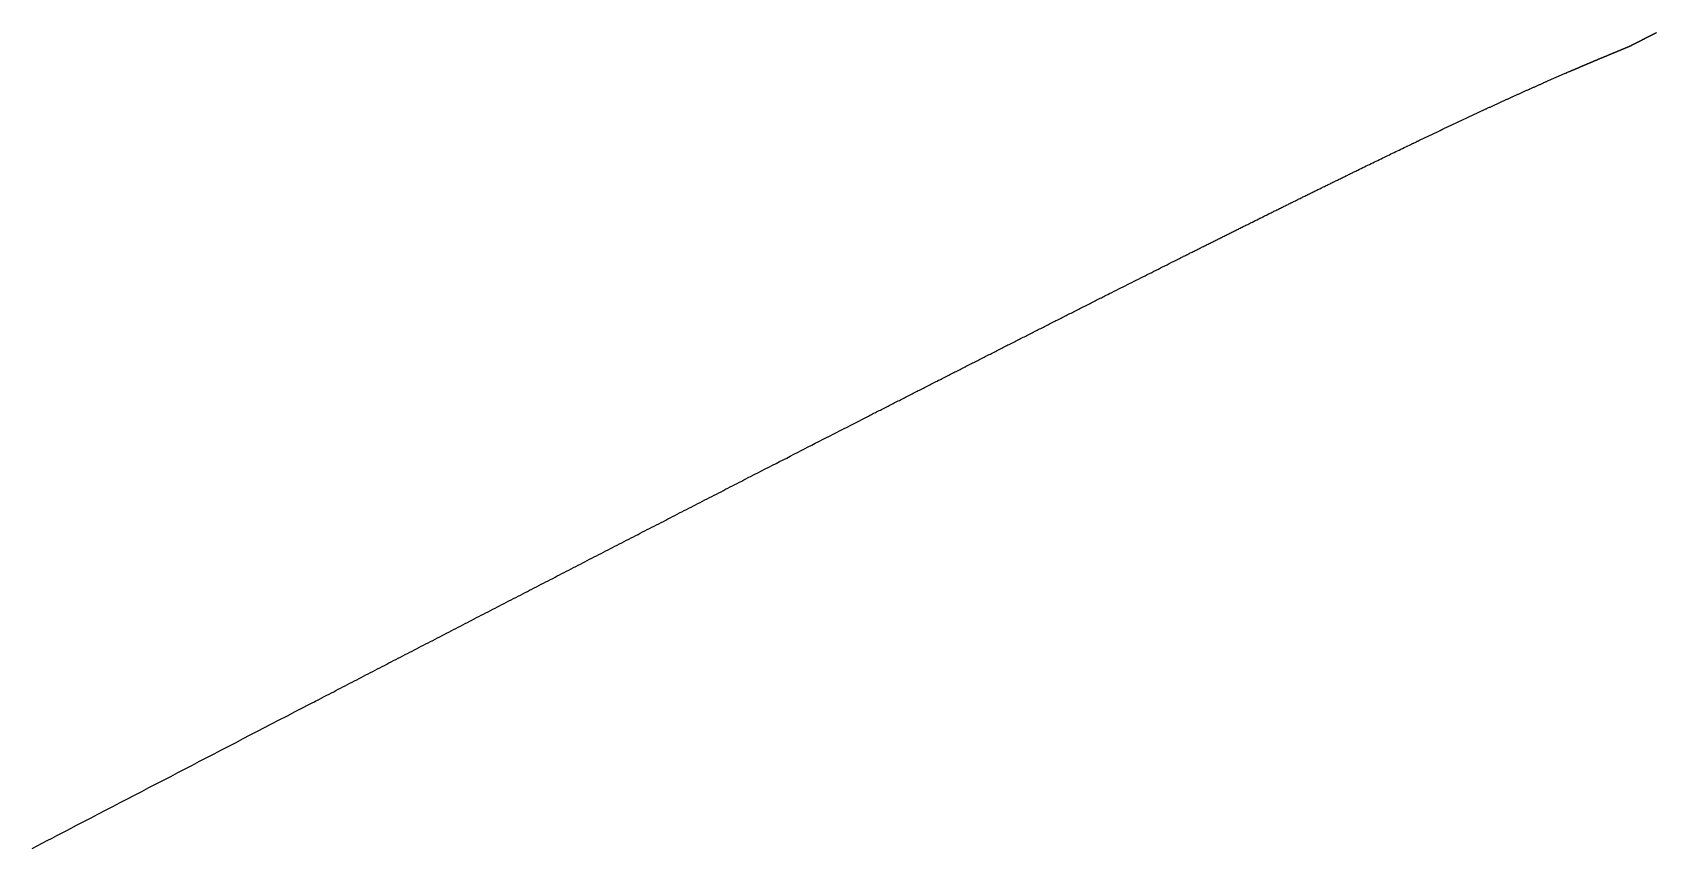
# Model space of a CAD drawing. Header units: millimetres. Extents: x 0 to 2438, y 0 to 1219.
# Drawn here: x 773.5268 to 773.7797, y 119.7859 to 119.9131 of the extents above; entities that cross this region are included whole.
import ezdxf

# ---------------------------------------------------------------- set-up
doc = ezdxf.new("R2010")
doc.units = ezdxf.units.MM
doc.layers.add('CUT', color=7, linetype='Continuous')

msp = doc.modelspace()

# ---------------------------------------------------------------- linework, layer by layer
at = {"layer": 'CUT'}
msp.add_lwpolyline([(773.52673, 119.78586), (773.5275, 119.78627), (773.52829, 119.78668), (773.52907, 119.78709), (773.52984, 119.78749), (773.53057, 119.78787), (773.53128, 119.78824), (773.532, 119.78862), (773.53277, 119.78902), (773.53365, 119.78948), (773.53466, 119.79001), (773.53579, 119.79059), (773.53697, 119.79121), (773.53816, 119.79183), (773.53931, 119.79243), (773.54044, 119.79302), (773.54155, 119.7936), (773.54266, 119.79418), (773.54378, 119.79476), (773.54491, 119.79535), (773.54604, 119.79594), (773.54717, 119.79653), (773.5483, 119.79711), (773.54943, 119.7977), (773.55056, 119.79829), (773.55168, 119.79887), (773.55281, 119.79946), (773.55393, 119.80005), (773.55506, 119.80063), (773.55619, 119.80122), (773.55733, 119.80181), (773.55847, 119.8024), (773.55959, 119.80299), (773.5607, 119.80357), (773.5618, 119.80413), (773.56289, 119.8047), (773.56402, 119.80529), (773.56521, 119.80591), (773.56647, 119.80656), (773.56771, 119.80721), (773.56883, 119.80779), (773.56973, 119.80825), (773.57032, 119.80856), (773.57069, 119.80875), (773.57093, 119.80888), (773.57116, 119.809), (773.57146, 119.80915), (773.57182, 119.80934), (773.5722, 119.80954), (773.5726, 119.80975), (773.57298, 119.80994), (773.57333, 119.81013), (773.57369, 119.81031), (773.57404, 119.81049), (773.57439, 119.81068), (773.57475, 119.81086), (773.57511, 119.81105), (773.57547, 119.81124), (773.57583, 119.81142), (773.57619, 119.81161), (773.57655, 119.8118), (773.57691, 119.81198), (773.57727, 119.81217), (773.57763, 119.81235), (773.57799, 119.81254), (773.57835, 119.81273), (773.57871, 119.81291), (773.57906, 119.8131), (773.57942, 119.81329), (773.57978, 119.81347), (773.58014, 119.81366), (773.5805, 119.81385), (773.58086, 119.81403), (773.58122, 119.81422), (773.58158, 119.8144), (773.58194, 119.81459), (773.5823, 119.81478), (773.58266, 119.81496), (773.58302, 119.81515), (773.58337, 119.81533), (773.58373, 119.81552), (773.58409, 119.81571), (773.58445, 119.81589), (773.58481, 119.81608), (773.58517, 119.81627), (773.58553, 119.81645), (773.58589, 119.81664), (773.58625, 119.81682), (773.58661, 119.81701), (773.58697, 119.8172), (773.58733, 119.81738), (773.58769, 119.81757), (773.58804, 119.81775), (773.5884, 119.81794), (773.58876, 119.81813), (773.58912, 119.81831), (773.58948, 119.8185), (773.58984, 119.81868), (773.5902, 119.81887), (773.59056, 119.81906), (773.59092, 119.81924), (773.59128, 119.81943), (773.59164, 119.81961), (773.592, 119.8198), (773.59236, 119.81999), (773.59271, 119.82017), (773.59307, 119.82036), (773.59343, 119.82054), (773.59379, 119.82073), (773.59415, 119.82092), (773.59451, 119.8211), (773.59487, 119.82129), (773.59523, 119.82147), (773.59559, 119.82166), (773.59595, 119.82185), (773.59631, 119.82203), (773.59667, 119.82222), (773.59702, 119.8224), (773.59738, 119.82259), (773.59774, 119.82277), (773.5981, 119.82296), (773.59846, 119.82315), (773.59882, 119.82333), (773.59918, 119.82352), (773.59954, 119.8237), (773.5999, 119.82389), (773.60026, 119.82407), (773.60062, 119.82426), (773.60098, 119.82445), (773.60134, 119.82463), (773.60169, 119.82482), (773.60205, 119.825), (773.60241, 119.82519), (773.60277, 119.82537), (773.60313, 119.82556), (773.60349, 119.82575), (773.60385, 119.82593), (773.60421, 119.82612), (773.60457, 119.8263), (773.60493, 119.82649), (773.60529, 119.82667), (773.60565, 119.82686), (773.60601, 119.82705), (773.60636, 119.82723), (773.60672, 119.82742), (773.60708, 119.8276), (773.60744, 119.82779), (773.6078, 119.82797), (773.60816, 119.82816), (773.60852, 119.82834), (773.60888, 119.82853), (773.60924, 119.82871), (773.6096, 119.8289), (773.60996, 119.82909), (773.61032, 119.82927), (773.61068, 119.82946), (773.61103, 119.82964), (773.61139, 119.82983), (773.61175, 119.83001), (773.61211, 119.8302), (773.61247, 119.83038), (773.61283, 119.83057), (773.61319, 119.83075), (773.61355, 119.83094), (773.61391, 119.83112), (773.61427, 119.83131), (773.61463, 119.8315), (773.61499, 119.83168), (773.61535, 119.83187), (773.6157, 119.83205), (773.61606, 119.83224), (773.61642, 119.83242), (773.61678, 119.83261), (773.61714, 119.83279), (773.6175, 119.83298), (773.61786, 119.83316), (773.61822, 119.83335), (773.61858, 119.83353), (773.61894, 119.83372), (773.6193, 119.8339), (773.61966, 119.83409), (773.62001, 119.83427), (773.62037, 119.83446), (773.62073, 119.83464), (773.62109, 119.83483), (773.62145, 119.83501), (773.62181, 119.8352), (773.62217, 119.83538), (773.62253, 119.83557), (773.62289, 119.83575), (773.62325, 119.83594), (773.62361, 119.83612), (773.62397, 119.83631), (773.62432, 119.83649), (773.62468, 119.83668), (773.62504, 119.83686), (773.6254, 119.83705), (773.62576, 119.83723), (773.62612, 119.83742), (773.62648, 119.8376), (773.62684, 119.83779), (773.6272, 119.83797), (773.62756, 119.83816), (773.62792, 119.83834), (773.62828, 119.83853), (773.62863, 119.83871), (773.62899, 119.8389), (773.62935, 119.83908), (773.62971, 119.83927), (773.63007, 119.83945), (773.63043, 119.83964), (773.63079, 119.83982), (773.63115, 119.84001), (773.63151, 119.84019), (773.63187, 119.84038), (773.63223, 119.84056), (773.63258, 119.84074), (773.63294, 119.84093), (773.6333, 119.84111), (773.63366, 119.8413), (773.63402, 119.84148), (773.63438, 119.84167), (773.63474, 119.84185), (773.63509, 119.84204), (773.63545, 119.84222), (773.63582, 119.84241), (773.63619, 119.8426), (773.63655, 119.84278), (773.63691, 119.84297), (773.63725, 119.84314), (773.63758, 119.84331), (773.63791, 119.84348), (773.63827, 119.84367), (773.63869, 119.84388), (773.63919, 119.84414), (773.63974, 119.84442), (773.64033, 119.84472), (773.64091, 119.84502), (773.64149, 119.84532), (773.64204, 119.8456), (773.64259, 119.84588), (773.64314, 119.84617), (773.64369, 119.84645), (773.64425, 119.84673), (773.6448, 119.84702), (773.64536, 119.84731), (773.64592, 119.84759), (773.64648, 119.84788), (773.64703, 119.84816), (773.64759, 119.84845), (773.64814, 119.84873), (773.6487, 119.84902), (773.64925, 119.8493), (773.64981, 119.84959), (773.65037, 119.84987), (773.65093, 119.85016), (773.65149, 119.85044), (773.65203, 119.85073), (773.65257, 119.851), (773.65311, 119.85128), (773.65367, 119.85156), (773.65426, 119.85186), (773.65487, 119.85218), (773.65548, 119.85249), (773.65604, 119.85277), (773.65648, 119.853), (773.65679, 119.85316), (773.65699, 119.85326), (773.65713, 119.85334), (773.65727, 119.85341), (773.65744, 119.85349), (773.65763, 119.85359), (773.65784, 119.8537), (773.65806, 119.85381), (773.65826, 119.85391), (773.65846, 119.85401), (773.65865, 119.85411), (773.65884, 119.85421), (773.65904, 119.85431), (773.65924, 119.85441), (773.65943, 119.85451), (773.65963, 119.85461), (773.65983, 119.85471), (773.66003, 119.85481), (773.66022, 119.85492), (773.66042, 119.85502), (773.66062, 119.85512), (773.66081, 119.85522), (773.66101, 119.85532), (773.66121, 119.85542), (773.6614, 119.85552), (773.6616, 119.85562), (773.6618, 119.85572), (773.662, 119.85582), (773.66219, 119.85592), (773.66239, 119.85602), (773.66259, 119.85612), (773.66278, 119.85622), (773.66298, 119.85632), (773.66318, 119.85642), (773.66337, 119.85652), (773.66357, 119.85663), (773.66377, 119.85673), (773.66396, 119.85683), (773.66416, 119.85693), (773.66436, 119.85703), (773.66455, 119.85713), (773.66475, 119.85723), (773.66495, 119.85733), (773.66515, 119.85743), (773.66534, 119.85753), (773.66554, 119.85763), (773.66574, 119.85773), (773.66593, 119.85783), (773.66613, 119.85793), (773.66633, 119.85803), (773.66652, 119.85813), (773.66672, 119.85823), (773.66692, 119.85833), (773.66711, 119.85843), (773.66731, 119.85853), (773.66751, 119.85863), (773.6677, 119.85873), (773.6679, 119.85884), (773.6681, 119.85894), (773.66829, 119.85904), (773.66849, 119.85914), (773.66869, 119.85924), (773.66889, 119.85934), (773.66908, 119.85944), (773.66928, 119.85954), (773.66948, 119.85964), (773.66967, 119.85974), (773.66987, 119.85984), (773.67007, 119.85994), (773.67026, 119.86004), (773.67046, 119.86014), (773.67066, 119.86024), (773.67085, 119.86034), (773.67105, 119.86044), (773.67125, 119.86054), (773.67144, 119.86064), (773.67164, 119.86074), (773.67184, 119.86084), (773.67203, 119.86094), (773.67223, 119.86104), (773.67243, 119.86114), (773.67262, 119.86124), (773.67282, 119.86134), (773.67302, 119.86144), (773.67321, 119.86154), (773.67341, 119.86164), (773.67361, 119.86174), (773.67381, 119.86184), (773.674, 119.86194), (773.6742, 119.86204), (773.6744, 119.86214), (773.67459, 119.86224), (773.67479, 119.86234), (773.67499, 119.86244), (773.67518, 119.86254), (773.67538, 119.86264), (773.67558, 119.86274), (773.67577, 119.86284), (773.67597, 119.86294), (773.67617, 119.86304), (773.67636, 119.86314), (773.67656, 119.86325), (773.67676, 119.86335), (773.67695, 119.86345), (773.67715, 119.86355), (773.67735, 119.86365), (773.67754, 119.86375), (773.67774, 119.86385), (773.67794, 119.86395), (773.67813, 119.86405), (773.67833, 119.86415), (773.67853, 119.86425), (773.67872, 119.86435), (773.67892, 119.86444), (773.67912, 119.86454), (773.67931, 119.86464), (773.67951, 119.86474), (773.67971, 119.86484), (773.6799, 119.86494), (773.6801, 119.86504), (773.6803, 119.86514), (773.68049, 119.86524), (773.68069, 119.86534), (773.68089, 119.86544), (773.68108, 119.86554), (773.68128, 119.86564), (773.68148, 119.86574), (773.68167, 119.86584), (773.68187, 119.86594), (773.68207, 119.86604), (773.68226, 119.86614), (773.68246, 119.86624), (773.68266, 119.86634), (773.68285, 119.86644), (773.68305, 119.86654), (773.68325, 119.86664), (773.68344, 119.86674), (773.68364, 119.86684), (773.68384, 119.86694), (773.68403, 119.86704), (773.68423, 119.86714), (773.68443, 119.86724), (773.68462, 119.86734), (773.68482, 119.86744), (773.68501, 119.86754), (773.68521, 119.86764), (773.68541, 119.86774), (773.6856, 119.86784), (773.6858, 119.86794), (773.686, 119.86804), (773.68619, 119.86814), (773.68639, 119.86824), (773.68659, 119.86834), (773.68678, 119.86844), (773.68698, 119.86853), (773.68718, 119.86863), (773.68737, 119.86873), (773.68757, 119.86883), (773.68777, 119.86893), (773.68796, 119.86903), (773.68816, 119.86913), (773.68836, 119.86923), (773.68855, 119.86933), (773.68875, 119.86943), (773.68894, 119.86953), (773.68914, 119.86963), (773.68934, 119.86973), (773.68953, 119.86983), (773.68973, 119.86993), (773.68993, 119.87003), (773.69012, 119.87013), (773.69032, 119.87022), (773.69052, 119.87032), (773.69071, 119.87042), (773.69091, 119.87052), (773.6911, 119.87062), (773.6913, 119.87072), (773.6915, 119.87082), (773.69169, 119.87092), (773.69189, 119.87102), (773.69208, 119.87112), (773.69228, 119.87122), (773.69248, 119.87132), (773.69268, 119.87142), (773.69288, 119.87152), (773.69308, 119.87162), (773.69328, 119.87172), (773.69346, 119.87181), (773.69363, 119.8719), (773.69381, 119.87199), (773.694, 119.87209), (773.69425, 119.87221), (773.69454, 119.87236), (773.69489, 119.87253), (773.69525, 119.87272), (773.69562, 119.8729), (773.69597, 119.87308), (773.69632, 119.87325), (773.69665, 119.87342), (773.69699, 119.87359), (773.69733, 119.87377), (773.69767, 119.87394), (773.69802, 119.87411), (773.69836, 119.87429), (773.69871, 119.87446), (773.69905, 119.87463), (773.69939, 119.8748), (773.69973, 119.87498), (773.70008, 119.87515), (773.70042, 119.87532), (773.70076, 119.87549), (773.7011, 119.87567), (773.70145, 119.87584), (773.7018, 119.87601), (773.70214, 119.87619), (773.70248, 119.87636), (773.70281, 119.87652), (773.70315, 119.87669), (773.70349, 119.87686), (773.70385, 119.87704), (773.70422, 119.87723), (773.7046, 119.87742), (773.70494, 119.87759), (773.70522, 119.87773), (773.70543, 119.87784), (773.70557, 119.87791), (773.70569, 119.87797), (773.70581, 119.87803), (773.70594, 119.87809), (773.70608, 119.87817), (773.70624, 119.87824), (773.70639, 119.87832), (773.70654, 119.8784), (773.70669, 119.87847), (773.70683, 119.87854), (773.70698, 119.87862), (773.70712, 119.87869), (773.70727, 119.87876), (773.70742, 119.87884), (773.70757, 119.87891), (773.70771, 119.87898), (773.70786, 119.87906), (773.70801, 119.87913), (773.70815, 119.8792), (773.7083, 119.87928), (773.70845, 119.87935), (773.70859, 119.87942), (773.70874, 119.8795), (773.70888, 119.87957), (773.70903, 119.87964), (773.70918, 119.87972), (773.70932, 119.87979), (773.70947, 119.87986), (773.70962, 119.87994), (773.70976, 119.88001), (773.70991, 119.88008), (773.71006, 119.88016), (773.7102, 119.88023), (773.71035, 119.8803), (773.7105, 119.88038), (773.71064, 119.88045), (773.71079, 119.88052), (773.71094, 119.8806), (773.71108, 119.88067), (773.71123, 119.88074), (773.71138, 119.88082), (773.71152, 119.88089), (773.71167, 119.88096), (773.71182, 119.88104), (773.71196, 119.88111), (773.71211, 119.88118), (773.71225, 119.88125), (773.7124, 119.88133), (773.71255, 119.8814), (773.71269, 119.88147), (773.71284, 119.88155), (773.71299, 119.88162), (773.71313, 119.88169), (773.71328, 119.88177), (773.71343, 119.88184), (773.71357, 119.88191), (773.71372, 119.88198), (773.71386, 119.88206), (773.71401, 119.88213), (773.71416, 119.8822), (773.7143, 119.88228), (773.71445, 119.88235), (773.7146, 119.88242), (773.71474, 119.8825), (773.71489, 119.88257), (773.71504, 119.88264), (773.71518, 119.88271), (773.71533, 119.88279), (773.71547, 119.88286), (773.71562, 119.88293), (773.71577, 119.88301), (773.71591, 119.88308), (773.71606, 119.88315), (773.71621, 119.88322), (773.71635, 119.8833), (773.7165, 119.88337), (773.71664, 119.88344), (773.71679, 119.88351), (773.71694, 119.88359), (773.71708, 119.88366), (773.71723, 119.88373), (773.71737, 119.88381), (773.71752, 119.88388), (773.71767, 119.88395), (773.71781, 119.88402), (773.71796, 119.8841), (773.71811, 119.88417), (773.71825, 119.88424), (773.7184, 119.88431), (773.71854, 119.88439), (773.71869, 119.88446), (773.71884, 119.88453), (773.71898, 119.8846), (773.71913, 119.88468), (773.71927, 119.88475), (773.71942, 119.88482), (773.71957, 119.88489), (773.71971, 119.88497), (773.71986, 119.88504), (773.72, 119.88511), (773.72015, 119.88518), (773.7203, 119.88526), (773.72044, 119.88533), (773.72059, 119.8854), (773.72073, 119.88547), (773.72088, 119.88554), (773.72103, 119.88562), (773.72117, 119.88569), (773.72132, 119.88576), (773.72146, 119.88583), (773.72161, 119.88591), (773.72175, 119.88598), (773.7219, 119.88605), (773.72205, 119.88612), (773.72219, 119.88619), (773.72234, 119.88627), (773.72248, 119.88634), (773.72263, 119.88641), (773.72278, 119.88648), (773.72292, 119.88655), (773.72307, 119.88663), (773.72321, 119.8867), (773.72336, 119.88677), (773.7235, 119.88684), (773.72365, 119.88692), (773.7238, 119.88699), (773.72394, 119.88706), (773.72409, 119.88713), (773.72423, 119.8872), (773.72438, 119.88727), (773.72452, 119.88735), (773.72467, 119.88742), (773.72481, 119.88749), (773.72496, 119.88756), (773.72511, 119.88763), (773.72525, 119.88771), (773.7254, 119.88778), (773.72554, 119.88785), (773.72569, 119.88792), (773.72583, 119.88799), (773.72598, 119.88806), (773.72612, 119.88814), (773.72627, 119.88821), (773.72641, 119.88828), (773.72656, 119.88835), (773.7267, 119.88842), (773.72685, 119.88849), (773.727, 119.88856), (773.72714, 119.88864), (773.72729, 119.88871), (773.72743, 119.88878), (773.72758, 119.88885), (773.72772, 119.88892), (773.72787, 119.88899), (773.72801, 119.88906), (773.72816, 119.88914), (773.7283, 119.88921), (773.72845, 119.88928), (773.72859, 119.88935), (773.72874, 119.88942), (773.72888, 119.88949), (773.72903, 119.88956), (773.72917, 119.88963), (773.72932, 119.88971), (773.72946, 119.88978), (773.72961, 119.88985), (773.72975, 119.88992), (773.7299, 119.88999), (773.73004, 119.89006), (773.73019, 119.89013), (773.73033, 119.8902), (773.73048, 119.89027), (773.73062, 119.89034), (773.73077, 119.89042), (773.73091, 119.89049), (773.73106, 119.89056), (773.7312, 119.89063), (773.73135, 119.8907), (773.73149, 119.89077), (773.73163, 119.89084), (773.73178, 119.89091), (773.73192, 119.89098), (773.73207, 119.89105), (773.73222, 119.89113), (773.73237, 119.8912), (773.73251, 119.89127), (773.73265, 119.89134), (773.73277, 119.8914), (773.7329, 119.89146), (773.73305, 119.89153), (773.73323, 119.89162), (773.73345, 119.89173), (773.73371, 119.89185), (773.73398, 119.89199), (773.73426, 119.89212), (773.73452, 119.89225), (773.73478, 119.89238), (773.73504, 119.8925), (773.73529, 119.89262), (773.73554, 119.89275), (773.7358, 119.89287), (773.73606, 119.893), (773.73632, 119.89312), (773.73658, 119.89325), (773.73683, 119.89337), (773.73709, 119.8935), (773.73735, 119.89362), (773.7376, 119.89374), (773.73786, 119.89387), (773.73812, 119.89399), (773.73837, 119.89412), (773.73863, 119.89424), (773.73889, 119.89437), (773.73915, 119.89449), (773.7394, 119.89461), (773.73965, 119.89473), (773.7399, 119.89486), (773.74016, 119.89498), (773.74043, 119.89511), (773.74071, 119.89524), (773.74099, 119.89538), (773.74124, 119.8955), (773.74146, 119.8956), (773.74161, 119.89568), (773.74173, 119.89573), (773.74182, 119.89578), (773.74191, 119.89582), (773.74201, 119.89587), (773.74212, 119.89592), (773.74224, 119.89598), (773.74236, 119.89603), (773.74247, 119.89609), (773.74258, 119.89614), (773.7427, 119.8962), (773.74281, 119.89625), (773.74292, 119.8963), (773.74303, 119.89636), (773.74314, 119.89641), (773.74326, 119.89647), (773.74337, 119.89652), (773.74348, 119.89657), (773.74359, 119.89663), (773.74371, 119.89668), (773.74382, 119.89673), (773.74393, 119.89679), (773.74404, 119.89684), (773.74416, 119.8969), (773.74427, 119.89695), (773.74438, 119.897), (773.74449, 119.89706), (773.74461, 119.89711), (773.74472, 119.89716), (773.74483, 119.89722), (773.74494, 119.89727), (773.74506, 119.89732), (773.74517, 119.89738), (773.74528, 119.89743), (773.74539, 119.89748), (773.7455, 119.89754), (773.74562, 119.89759), (773.74573, 119.89764), (773.74584, 119.8977), (773.74595, 119.89775), (773.74606, 119.8978), (773.74617, 119.89786), (773.74629, 119.89791), (773.7464, 119.89796), (773.74651, 119.89802), (773.74662, 119.89807), (773.74673, 119.89812), (773.74684, 119.89817), (773.74696, 119.89823), (773.74707, 119.89828), (773.74718, 119.89833), (773.74729, 119.89839), (773.7474, 119.89844), (773.74751, 119.89849), (773.74763, 119.89854), (773.74774, 119.8986), (773.74785, 119.89865), (773.74796, 119.8987), (773.74807, 119.89876), (773.74818, 119.89881), (773.7483, 119.89886), (773.74841, 119.89891), (773.74852, 119.89897), (773.74863, 119.89902), (773.74874, 119.89907), (773.74885, 119.89912), (773.74896, 119.89917), (773.74907, 119.89923), (773.74918, 119.89928), (773.7493, 119.89933), (773.74941, 119.89938), (773.74952, 119.89944), (773.74963, 119.89949), (773.74974, 119.89954), (773.74985, 119.89959), (773.74996, 119.89964), (773.75007, 119.8997), (773.75018, 119.89975), (773.75029, 119.8998), (773.7504, 119.89985), (773.75051, 119.8999), (773.75062, 119.89995), (773.75073, 119.90001), (773.75085, 119.90006), (773.75096, 119.90011), (773.75107, 119.90016), (773.75118, 119.90021), (773.75129, 119.90026), (773.7514, 119.90032), (773.75151, 119.90037), (773.75162, 119.90042), (773.75173, 119.90047), (773.75184, 119.90052), (773.75195, 119.90057), (773.75206, 119.90063), (773.75217, 119.90068), (773.75228, 119.90073), (773.75239, 119.90078), (773.7525, 119.90083), (773.75261, 119.90088), (773.75272, 119.90093), (773.75283, 119.90098), (773.75294, 119.90103), (773.75305, 119.90108), (773.75316, 119.90113), (773.75326, 119.90118), (773.75337, 119.90124), (773.75348, 119.90129), (773.75359, 119.90134), (773.7537, 119.90139), (773.75381, 119.90144), (773.75392, 119.90149), (773.75403, 119.90154), (773.75414, 119.90159), (773.75425, 119.90164), (773.75436, 119.90169), (773.75447, 119.90174), (773.75457, 119.90179), (773.75468, 119.90184), (773.75479, 119.90189), (773.7549, 119.90194), (773.75501, 119.90199), (773.75512, 119.90204), (773.75523, 119.90209), (773.75534, 119.90214), (773.75545, 119.90219), (773.75555, 119.90224), (773.75566, 119.90229), (773.75577, 119.90234), (773.75588, 119.90239), (773.75599, 119.90244), (773.75609, 119.90249), (773.7562, 119.90254), (773.75631, 119.90259), (773.75642, 119.90264), (773.75652, 119.90268), (773.75663, 119.90273), (773.75674, 119.90278), (773.75684, 119.90283), (773.75695, 119.90288), (773.75706, 119.90293), (773.75717, 119.90298), (773.75727, 119.90303), (773.75738, 119.90308), (773.75749, 119.90312), (773.75759, 119.90317), (773.7577, 119.90322), (773.75781, 119.90327), (773.75792, 119.90332), (773.75802, 119.90337), (773.75813, 119.90342), (773.75824, 119.90346), (773.75834, 119.90351), (773.75845, 119.90356), (773.75856, 119.90361), (773.75866, 119.90366), (773.75877, 119.90371), (773.75888, 119.90375), (773.75898, 119.9038), (773.75909, 119.90385), (773.7592, 119.9039), (773.7593, 119.90394), (773.7594, 119.90399), (773.75951, 119.90404), (773.75961, 119.90409), (773.75972, 119.90413), (773.75982, 119.90418), (773.75993, 119.90423), (773.76003, 119.90427), (773.76014, 119.90432), (773.76024, 119.90437), (773.76035, 119.90441), (773.76045, 119.90446), (773.76055, 119.90451), (773.76066, 119.90455), (773.76076, 119.9046), (773.76087, 119.90465), (773.76097, 119.90469), (773.76108, 119.90474), (773.76118, 119.90479), (773.76128, 119.90483), (773.76139, 119.90488), (773.76149, 119.90493), (773.7616, 119.90497), (773.7617, 119.90502), (773.7618, 119.90507), (773.76191, 119.90511), (773.76201, 119.90516), (773.76211, 119.9052), (773.76221, 119.90525), (773.76232, 119.90529), (773.76243, 119.90534), (773.76254, 119.90539), (773.76266, 119.90544), (773.76278, 119.9055), (773.7629, 119.90555), (773.76303, 119.90561), (773.76315, 119.90566), (773.76326, 119.90571), (773.76338, 119.90576), (773.7635, 119.90581), (773.76362, 119.90587), (773.76374, 119.90592), (773.76386, 119.90597), (773.76398, 119.90602), (773.7641, 119.90608), (773.76422, 119.90613), (773.76434, 119.90618), (773.76445, 119.90623), (773.76457, 119.90628), (773.76469, 119.90634), (773.76481, 119.90639), (773.76493, 119.90644), (773.76505, 119.90649), (773.76517, 119.90654), (773.76529, 119.90659), (773.7654, 119.90664), (773.76551, 119.90669), (773.76563, 119.90674), (773.76576, 119.9068), (773.76589, 119.90686), (773.76603, 119.90691), (773.76614, 119.90697), (773.76623, 119.907), (773.76628, 119.90702), (773.7663, 119.90703), (773.76631, 119.90704), (773.76633, 119.90705), (773.76635, 119.90705), (773.76637, 119.90706), (773.76639, 119.90707), (773.76641, 119.90708), (773.76643, 119.90709), (773.76645, 119.90709), (773.76646, 119.9071), (773.76648, 119.90711), (773.7665, 119.90712), (773.76652, 119.90713), (773.76653, 119.90713), (773.76655, 119.90714), (773.76657, 119.90715), (773.76659, 119.90716), (773.76661, 119.90716), (773.76662, 119.90717), (773.76664, 119.90718), (773.76666, 119.90719), (773.76668, 119.90719), (773.76669, 119.9072), (773.76671, 119.90721), (773.76673, 119.90722), (773.76675, 119.90723), (773.76677, 119.90723), (773.76678, 119.90724), (773.7668, 119.90725), (773.76682, 119.90726), (773.76684, 119.90726), (773.76685, 119.90727), (773.76687, 119.90728), (773.76689, 119.90729), (773.76691, 119.90729), (773.76692, 119.9073), (773.76694, 119.90731), (773.76696, 119.90732), (773.76698, 119.90732), (773.767, 119.90733), (773.76701, 119.90734), (773.76703, 119.90735), (773.76705, 119.90735), (773.76707, 119.90736), (773.76708, 119.90737), (773.7671, 119.90738), (773.76712, 119.90738), (773.76714, 119.90739), (773.76715, 119.9074), (773.76717, 119.90741), (773.76719, 119.90741), (773.76721, 119.90742), (773.76723, 119.90743), (773.76724, 119.90744), (773.76726, 119.90745), (773.76728, 119.90745), (773.7673, 119.90746), (773.76731, 119.90747), (773.76733, 119.90748), (773.76735, 119.90748), (773.76737, 119.90749), (773.76738, 119.9075), (773.7674, 119.90751), (773.76742, 119.90751), (773.76744, 119.90752), (773.76745, 119.90753), (773.76747, 119.90754), (773.76749, 119.90754), (773.76751, 119.90755), (773.76752, 119.90756), (773.76754, 119.90757), (773.76756, 119.90757), (773.76758, 119.90758), (773.76759, 119.90759), (773.76761, 119.9076), (773.76763, 119.9076), (773.76765, 119.90761), (773.76767, 119.90762), (773.76768, 119.90763), (773.7677, 119.90763), (773.76772, 119.90764), (773.76774, 119.90765), (773.76775, 119.90766), (773.76777, 119.90766), (773.76779, 119.90767), (773.76781, 119.90768), (773.76782, 119.90769), (773.76784, 119.90769), (773.76786, 119.9077), (773.76788, 119.90771), (773.76789, 119.90772), (773.76791, 119.90772), (773.76793, 119.90773), (773.76795, 119.90774), (773.76796, 119.90775), (773.76798, 119.90775), (773.768, 119.90776), (773.76802, 119.90777), (773.76803, 119.90778), (773.76805, 119.90778), (773.76807, 119.90779), (773.76809, 119.9078), (773.7681, 119.90781), (773.76812, 119.90781), (773.76814, 119.90782), (773.76816, 119.90783), (773.76817, 119.90783), (773.76819, 119.90784), (773.76821, 119.90785), (773.76823, 119.90786), (773.76824, 119.90786), (773.76826, 119.90787), (773.76828, 119.90788), (773.7683, 119.90789), (773.76831, 119.90789), (773.76833, 119.9079), (773.76835, 119.90791), (773.76836, 119.90792), (773.76838, 119.90792), (773.7684, 119.90793), (773.76842, 119.90794), (773.76843, 119.90795), (773.76845, 119.90795), (773.76847, 119.90796), (773.76849, 119.90797), (773.7685, 119.90798), (773.76852, 119.90798), (773.76854, 119.90799), (773.76856, 119.908), (773.76857, 119.90801), (773.76859, 119.90801), (773.76861, 119.90802), (773.76863, 119.90803), (773.76864, 119.90803), (773.76866, 119.90804), (773.76868, 119.90805), (773.7687, 119.90806), (773.76871, 119.90806), (773.76873, 119.90807), (773.76875, 119.90808), (773.76876, 119.90809), (773.76878, 119.90809), (773.7688, 119.9081), (773.76882, 119.90811), (773.76883, 119.90812), (773.76885, 119.90812), (773.76887, 119.90813), (773.76889, 119.90814), (773.7689, 119.90815), (773.76892, 119.90815), (773.76894, 119.90816), (773.76896, 119.90817), (773.76897, 119.90817), (773.76899, 119.90818), (773.76901, 119.90819), (773.76902, 119.9082), (773.76904, 119.9082), (773.76906, 119.90821), (773.76908, 119.90822), (773.76909, 119.90823), (773.76911, 119.90823), (773.76913, 119.90824), (773.76915, 119.90825), (773.76916, 119.90826), (773.76918, 119.90826), (773.7692, 119.90827), (773.76921, 119.90828), (773.76923, 119.90828), (773.76925, 119.90829), (773.76927, 119.9083), (773.76928, 119.90831), (773.7693, 119.90831), (773.76932, 119.90832), (773.76934, 119.90833), (773.76935, 119.90834), (773.76937, 119.90834), (773.76939, 119.90835), (773.7694, 119.90836), (773.76942, 119.90836), (773.76944, 119.90837), (773.76946, 119.90838), (773.76947, 119.90839), (773.76949, 119.90839), (773.76951, 119.9084), (773.76952, 119.90841), (773.76954, 119.90841), (773.76955, 119.90842), (773.76957, 119.90843), (773.76959, 119.90844), (773.76963, 119.90845), (773.76966, 119.90847), (773.76971, 119.90848), (773.76975, 119.9085), (773.76979, 119.90852), (773.76983, 119.90854), (773.76987, 119.90855), (773.7699, 119.90857), (773.76994, 119.90858), (773.76998, 119.9086), (773.77002, 119.90862), (773.77006, 119.90863), (773.7701, 119.90865), (773.77014, 119.90867), (773.77017, 119.90868), (773.77021, 119.9087), (773.77025, 119.90871), (773.77029, 119.90873), (773.77033, 119.90875), (773.77037, 119.90876), (773.77041, 119.90878), (773.77045, 119.9088), (773.77048, 119.90881), (773.77052, 119.90883), (773.77056, 119.90884), (773.7706, 119.90886), (773.77064, 119.90888), (773.77068, 119.90889), (773.77072, 119.90891), (773.77076, 119.90893), (773.7708, 119.90894), (773.77083, 119.90896), (773.77086, 119.90897), (773.77088, 119.90898), (773.7709, 119.90899), (773.77092, 119.90899), (773.77094, 119.909), (773.77096, 119.90901), (773.77098, 119.90902), (773.771, 119.90903), (773.77102, 119.90904), (773.77105, 119.90905), (773.77107, 119.90906), (773.77109, 119.90907), (773.77111, 119.90907), (773.77113, 119.90908), (773.77115, 119.90909), (773.77117, 119.9091), (773.77119, 119.90911), (773.77122, 119.90912), (773.77124, 119.90913), (773.77126, 119.90914), (773.77128, 119.90915), (773.7713, 119.90915), (773.77132, 119.90916), (773.77134, 119.90917), (773.77137, 119.90918), (773.77139, 119.90919), (773.77141, 119.9092), (773.77143, 119.90921), (773.77145, 119.90922), (773.77147, 119.90923), (773.77149, 119.90923), (773.77151, 119.90924), (773.77154, 119.90925), (773.77156, 119.90926), (773.77158, 119.90927), (773.7716, 119.90928), (773.77162, 119.90929), (773.77164, 119.9093), (773.77166, 119.90931), (773.77169, 119.90931), (773.77171, 119.90932), (773.77173, 119.90933), (773.77175, 119.90934), (773.77177, 119.90935), (773.77179, 119.90936), (773.77181, 119.90937), (773.77183, 119.90938), (773.77186, 119.90939), (773.77188, 119.90939), (773.7719, 119.9094), (773.77192, 119.90941), (773.77194, 119.90942), (773.77196, 119.90943), (773.77198, 119.90944), (773.772, 119.90945), (773.77202, 119.90946), (773.77205, 119.90947), (773.77207, 119.90947), (773.77209, 119.90948), (773.77211, 119.90949), (773.77213, 119.9095), (773.77215, 119.90951), (773.77217, 119.90952), (773.77219, 119.90953), (773.77222, 119.90954), (773.77224, 119.90955), (773.77226, 119.90955), (773.77228, 119.90956), (773.7723, 119.90957), (773.77232, 119.90958), (773.77234, 119.90959), (773.77236, 119.9096), (773.77238, 119.90961), (773.77241, 119.90962), (773.77243, 119.90962), (773.77245, 119.90963), (773.77247, 119.90964), (773.77249, 119.90965), (773.77251, 119.90966), (773.77253, 119.90967), (773.77255, 119.90968), (773.77258, 119.90969), (773.7726, 119.90969), (773.77262, 119.9097), (773.77264, 119.90971), (773.77266, 119.90972), (773.77268, 119.90973), (773.7727, 119.90974), (773.77272, 119.90975), (773.77274, 119.90976), (773.77277, 119.90976), (773.77279, 119.90977), (773.77281, 119.90978), (773.77283, 119.90979), (773.77285, 119.9098), (773.77287, 119.90981), (773.77289, 119.90982), (773.77291, 119.90983), (773.77293, 119.90984), (773.77295, 119.90984), (773.77298, 119.90985), (773.773, 119.90986), (773.77302, 119.90987), (773.77304, 119.90988), (773.77306, 119.90989), (773.77308, 119.9099), (773.7731, 119.9099), (773.77312, 119.90991), (773.77314, 119.90992), (773.77317, 119.90993), (773.77319, 119.90994), (773.77321, 119.90995), (773.77323, 119.90996), (773.77325, 119.90997), (773.77327, 119.90997), (773.77329, 119.90998), (773.77331, 119.90999), (773.77333, 119.91), (773.77335, 119.91001), (773.77338, 119.91002), (773.7734, 119.91003), (773.77342, 119.91004), (773.77344, 119.91004), (773.77346, 119.91005), (773.77348, 119.91006), (773.7735, 119.91007), (773.77352, 119.91008), (773.77354, 119.91009), (773.77356, 119.9101), (773.77359, 119.91011), (773.77361, 119.91011), (773.77363, 119.91012), (773.77365, 119.91013), (773.77367, 119.91014), (773.77369, 119.91015), (773.77371, 119.91016), (773.77373, 119.91017), (773.77375, 119.91018), (773.77377, 119.91018), (773.7738, 119.91019), (773.77382, 119.9102), (773.77384, 119.91021), (773.77386, 119.91022), (773.77388, 119.91023), (773.7739, 119.91024), (773.77392, 119.91024), (773.77394, 119.91025), (773.77396, 119.91026), (773.77398, 119.91027), (773.77401, 119.91028), (773.77403, 119.91029), (773.77405, 119.9103), (773.77407, 119.91031), (773.77409, 119.91031), (773.77411, 119.91032), (773.77413, 119.91033), (773.77415, 119.91034), (773.77417, 119.91035), (773.77419, 119.91036), (773.77421, 119.91037), (773.77424, 119.91038), (773.77426, 119.91038), (773.77428, 119.91039), (773.7743, 119.9104), (773.77432, 119.91041), (773.77434, 119.91042), (773.77436, 119.91043), (773.77438, 119.91044), (773.7744, 119.91044), (773.77442, 119.91045), (773.77445, 119.91046), (773.77447, 119.91047), (773.77449, 119.91048), (773.77451, 119.91049), (773.77453, 119.9105), (773.77455, 119.91051), (773.77457, 119.91051), (773.77459, 119.91052), (773.77461, 119.91053), (773.77463, 119.91054), (773.77465, 119.91055), (773.77468, 119.91056), (773.7747, 119.91057), (773.77472, 119.91057), (773.77474, 119.91058), (773.77476, 119.91059), (773.77478, 119.9106), (773.7748, 119.91061), (773.77482, 119.91062), (773.77484, 119.91063), (773.77486, 119.91063), (773.77488, 119.91064), (773.77491, 119.91065), (773.77493, 119.91066), (773.77495, 119.91067), (773.77497, 119.91068), (773.77499, 119.91069), (773.77501, 119.9107), (773.77503, 119.9107), (773.77505, 119.91071), (773.77507, 119.91072), (773.77509, 119.91073), (773.77511, 119.91074), (773.77514, 119.91075), (773.77516, 119.91076), (773.77518, 119.91076), (773.7752, 119.91077), (773.77522, 119.91078), (773.77524, 119.91079), (773.77526, 119.9108), (773.77528, 119.91081), (773.7753, 119.91082), (773.77532, 119.91083), (773.77534, 119.91083), (773.77537, 119.91084), (773.77539, 119.91085), (773.77541, 119.91086), (773.77543, 119.91087), (773.77545, 119.91088), (773.77547, 119.91089), (773.77549, 119.91089), (773.77551, 119.9109), (773.77553, 119.91091), (773.77555, 119.91092), (773.77556, 119.91092), (773.77556, 119.91093), (773.77557, 119.91093), (773.77558, 119.91093), (773.77558, 119.91094), (773.77559, 119.91094), (773.7756, 119.91094), (773.7756, 119.91095), (773.77561, 119.91095), (773.77562, 119.91095), (773.77562, 119.91096), (773.77563, 119.91096), (773.77564, 119.91096), (773.77564, 119.91097), (773.77565, 119.91097), (773.77566, 119.91097), (773.77566, 119.91098), (773.77567, 119.91098), (773.77568, 119.91098), (773.77568, 119.91099), (773.77569, 119.91099), (773.7757, 119.91099), (773.7757, 119.911), (773.77571, 119.911), (773.77572, 119.911), (773.77572, 119.91101), (773.77573, 119.91101), (773.77574, 119.91101), (773.77574, 119.91102), (773.77575, 119.91102), (773.77576, 119.91102), (773.77576, 119.91103), (773.77577, 119.91103), (773.77578, 119.91103), (773.77578, 119.91104), (773.77579, 119.91104), (773.7758, 119.91104), (773.7758, 119.91105), (773.77581, 119.91105), (773.77582, 119.91105), (773.77582, 119.91106), (773.77583, 119.91106), (773.77584, 119.91106), (773.77584, 119.91107), (773.77585, 119.91107), (773.77586, 119.91108), (773.77587, 119.91108), (773.77587, 119.91109), (773.77588, 119.91109), (773.77589, 119.91109), (773.77589, 119.9111), (773.7759, 119.9111), (773.77591, 119.9111), (773.77591, 119.91111), (773.77592, 119.91111), (773.77593, 119.91111), (773.77593, 119.91112), (773.77594, 119.91112), (773.77595, 119.91112), (773.77595, 119.91113), (773.77596, 119.91113), (773.77597, 119.91113), (773.77597, 119.91114), (773.77598, 119.91114), (773.77599, 119.91114), (773.77599, 119.91115), (773.776, 119.91115), (773.77601, 119.91115), (773.77601, 119.91116), (773.77602, 119.91116), (773.77603, 119.91116), (773.77603, 119.91117), (773.77604, 119.91117), (773.77605, 119.91117), (773.77605, 119.91118), (773.77606, 119.91118), (773.77607, 119.91118), (773.77607, 119.91119), (773.77608, 119.91119), (773.77609, 119.91119), (773.77609, 119.9112), (773.7761, 119.9112), (773.77611, 119.9112), (773.77611, 119.91121), (773.77612, 119.91121), (773.77613, 119.91121), (773.77613, 119.91122), (773.77614, 119.91122), (773.77615, 119.91122), (773.77615, 119.91123), (773.77616, 119.91123), (773.77617, 119.91123), (773.77617, 119.91124), (773.77618, 119.91124), (773.77619, 119.91124), (773.77619, 119.91125), (773.7762, 119.91125), (773.77621, 119.91125), (773.77621, 119.91126), (773.77622, 119.91126), (773.77623, 119.91127), (773.77624, 119.91127), (773.77625, 119.91128), (773.77626, 119.91128), (773.77626, 119.91129), (773.77627, 119.91129), (773.77628, 119.91129), (773.77628, 119.9113), (773.77629, 119.9113), (773.7763, 119.9113), (773.7763, 119.91131), (773.77631, 119.91131), (773.77632, 119.91131), (773.77632, 119.91132), (773.77633, 119.91132), (773.77634, 119.91132), (773.77634, 119.91133), (773.77635, 119.91133), (773.77636, 119.91133), (773.77636, 119.91134), (773.77637, 119.91134), (773.77638, 119.91134), (773.77638, 119.91135), (773.77639, 119.91135), (773.7764, 119.91135), (773.7764, 119.91136), (773.77641, 119.91136), (773.77642, 119.91136), (773.77642, 119.91137), (773.77643, 119.91137), (773.77644, 119.91137), (773.77644, 119.91138), (773.77645, 119.91138), (773.77646, 119.91138), (773.77646, 119.91139), (773.77647, 119.91139), (773.77648, 119.91139), (773.77648, 119.9114), (773.77649, 119.9114), (773.7765, 119.9114), (773.7765, 119.91141), (773.77651, 119.91141), (773.77652, 119.91141), (773.77652, 119.91142), (773.77653, 119.91142), (773.77654, 119.91142), (773.77654, 119.91143), (773.77655, 119.91143), (773.77656, 119.91143), (773.77656, 119.91144), (773.77657, 119.91144), (773.77658, 119.91144), (773.77658, 119.91145), (773.77659, 119.91145), (773.7766, 119.91145), (773.7766, 119.91146), (773.77661, 119.91146), (773.77662, 119.91146), (773.77662, 119.91147), (773.77663, 119.91147), (773.77664, 119.91148), (773.77665, 119.91148), (773.77665, 119.91149), (773.77666, 119.91149), (773.77667, 119.91149), (773.77667, 119.9115), (773.77668, 119.9115), (773.77669, 119.9115), (773.77669, 119.91151), (773.7767, 119.91151), (773.77671, 119.91151), (773.77671, 119.91152), (773.77672, 119.91152), (773.77673, 119.91152), (773.77673, 119.91153), (773.77674, 119.91153), (773.77675, 119.91153), (773.77675, 119.91154), (773.77676, 119.91154), (773.77677, 119.91154), (773.77677, 119.91155), (773.77678, 119.91155), (773.77679, 119.91155), (773.77679, 119.91156), (773.7768, 119.91156), (773.77681, 119.91156), (773.77681, 119.91157), (773.77682, 119.91157), (773.77683, 119.91157), (773.77683, 119.91158), (773.77684, 119.91158), (773.77685, 119.91158), (773.77685, 119.91159), (773.77686, 119.91159), (773.77687, 119.91159), (773.77687, 119.9116), (773.77688, 119.9116), (773.77689, 119.9116), (773.77689, 119.91161), (773.7769, 119.91161), (773.77691, 119.91161), (773.77691, 119.91162), (773.77692, 119.91162), (773.77693, 119.91162), (773.77693, 119.91163), (773.77694, 119.91163), (773.77695, 119.91163), (773.77695, 119.91164), (773.77696, 119.91164), (773.77697, 119.91164), (773.77697, 119.91165), (773.77698, 119.91165), (773.77699, 119.91165), (773.77699, 119.91166), (773.777, 119.91166), (773.77701, 119.91166), (773.77701, 119.91167), (773.77702, 119.91167), (773.77703, 119.91168), (773.77704, 119.91168), (773.77704, 119.91169), (773.77705, 119.91169), (773.77706, 119.91169), (773.77706, 119.9117), (773.77707, 119.9117), (773.77708, 119.9117), (773.77708, 119.91171), (773.77709, 119.91171), (773.7771, 119.91171), (773.7771, 119.91172), (773.77711, 119.91172), (773.77712, 119.91172), (773.77712, 119.91173), (773.77713, 119.91173), (773.77714, 119.91173), (773.77714, 119.91174), (773.77715, 119.91174), (773.77716, 119.91174), (773.77716, 119.91175), (773.77717, 119.91175), (773.77718, 119.91175), (773.77718, 119.91176), (773.77719, 119.91176), (773.7772, 119.91176), (773.7772, 119.91177), (773.77721, 119.91177), (773.77722, 119.91177), (773.77722, 119.91178), (773.77723, 119.91178), (773.77724, 119.91178), (773.77724, 119.91179), (773.77725, 119.91179), (773.77726, 119.91179), (773.77726, 119.9118), (773.77727, 119.9118), (773.77728, 119.9118), (773.77728, 119.91181), (773.77729, 119.91181), (773.7773, 119.91181), (773.7773, 119.91182), (773.77731, 119.91182), (773.77732, 119.91182), (773.77732, 119.91183), (773.77733, 119.91183), (773.77734, 119.91183), (773.77734, 119.91184), (773.77735, 119.91184), (773.77736, 119.91184), (773.77736, 119.91185), (773.77737, 119.91185), (773.77738, 119.91185), (773.77738, 119.91186), (773.77739, 119.91186), (773.7774, 119.91186), (773.7774, 119.91187), (773.77741, 119.91187), (773.77742, 119.91188), (773.77743, 119.91188), (773.77744, 119.91189), (773.77745, 119.91189), (773.77745, 119.9119), (773.77746, 119.9119), (773.77747, 119.9119), (773.77747, 119.91191), (773.77748, 119.91191), (773.77749, 119.91191), (773.77749, 119.91192), (773.7775, 119.91192), (773.77751, 119.91192), (773.77751, 119.91193), (773.77752, 119.91193), (773.77753, 119.91193), (773.77753, 119.91194), (773.77754, 119.91194), (773.77755, 119.91194), (773.77755, 119.91195), (773.77756, 119.91195), (773.77757, 119.91195), (773.77757, 119.91196), (773.77758, 119.91196), (773.77759, 119.91196), (773.77759, 119.91197), (773.7776, 119.91197), (773.77761, 119.91197), (773.77761, 119.91198), (773.77762, 119.91198), (773.77763, 119.91198), (773.77763, 119.91199), (773.77764, 119.91199), (773.77765, 119.91199), (773.77765, 119.912), (773.77766, 119.912), (773.77767, 119.912), (773.77767, 119.91201), (773.77768, 119.91201), (773.77769, 119.91201), (773.77769, 119.91202), (773.7777, 119.91202), (773.77771, 119.91202), (773.77771, 119.91203), (773.77772, 119.91203), (773.77773, 119.91203), (773.77773, 119.91204), (773.77774, 119.91204), (773.77775, 119.91204), (773.77775, 119.91205), (773.77776, 119.91205), (773.77777, 119.91205), (773.77777, 119.91206), (773.77778, 119.91206), (773.77779, 119.91206), (773.77779, 119.91207), (773.7778, 119.91207), (773.77781, 119.91207), (773.77781, 119.91208), (773.77782, 119.91208), (773.77782, 119.91209), (773.77783, 119.91209), (773.77784, 119.91209), (773.77784, 119.9121), (773.77785, 119.9121), (773.77786, 119.9121), (773.77786, 119.91211), (773.77787, 119.91211), (773.77788, 119.91211), (773.77788, 119.91212), (773.77789, 119.91212), (773.7779, 119.91212), (773.7779, 119.91213), (773.77791, 119.91213), (773.77792, 119.91213), (773.77792, 119.91214), (773.77793, 119.91214), (773.77794, 119.91214), (773.77794, 119.91215), (773.77795, 119.91215), (773.77796, 119.91215), (773.77796, 119.91216), (773.77797, 119.91216), (773.77798, 119.91216), (773.77798, 119.91217), (773.77799, 119.91217), (773.778, 119.91217), (773.778, 119.91218), (773.77801, 119.91218), (773.77802, 119.91218), (773.77802, 119.91219), (773.77803, 119.91219), (773.77804, 119.91219), (773.77804, 119.9122), (773.77805, 119.9122), (773.77806, 119.9122), (773.77806, 119.91221), (773.77807, 119.91221), (773.77808, 119.91221), (773.77808, 119.91222), (773.77809, 119.91222), (773.7781, 119.91222), (773.7781, 119.91223), (773.77811, 119.91223), (773.77812, 119.91223), (773.77812, 119.91224), (773.77813, 119.91224), (773.77814, 119.91224), (773.77814, 119.91225), (773.77815, 119.91225), (773.77816, 119.91225), (773.77816, 119.91226), (773.77817, 119.91226), (773.77818, 119.91226), (773.77818, 119.91227), (773.77819, 119.91227), (773.7782, 119.91227), (773.7782, 119.91228), (773.77821, 119.91228), (773.77822, 119.91229), (773.77823, 119.91229), (773.77823, 119.9123), (773.77824, 119.9123), (773.77825, 119.9123), (773.77825, 119.91231), (773.77826, 119.91231), (773.77827, 119.91231), (773.77827, 119.91232), (773.77828, 119.91232), (773.77829, 119.91232), (773.77829, 119.91233), (773.7783, 119.91233), (773.77831, 119.91233), (773.77831, 119.91234), (773.77832, 119.91234), (773.77833, 119.91234), (773.77833, 119.91235), (773.77834, 119.91235), (773.77835, 119.91235), (773.77835, 119.91236), (773.77836, 119.91236), (773.77837, 119.91236), (773.77837, 119.91237), (773.77838, 119.91237), (773.77839, 119.91237), (773.77839, 119.91238), (773.7784, 119.91238), (773.77841, 119.91238), (773.77841, 119.91239), (773.77842, 119.91239), (773.77843, 119.91239), (773.77843, 119.9124), (773.77844, 119.9124), (773.77845, 119.9124), (773.77845, 119.91241), (773.77846, 119.91241), (773.77847, 119.91241), (773.77847, 119.91242), (773.77848, 119.91242), (773.77849, 119.91242), (773.77849, 119.91243), (773.7785, 119.91243), (773.77851, 119.91243), (773.77851, 119.91244), (773.77852, 119.91244), (773.77853, 119.91244), (773.77853, 119.91245), (773.77854, 119.91245), (773.77855, 119.91245), (773.77855, 119.91246), (773.77856, 119.91246), (773.77857, 119.91246), (773.77857, 119.91247), (773.77858, 119.91247), (773.77859, 119.91247), (773.77859, 119.91248), (773.7786, 119.91248), (773.77861, 119.91249), (773.77862, 119.91249), (773.77863, 119.9125), (773.77864, 119.9125), (773.77864, 119.91251), (773.77865, 119.91251), (773.77866, 119.91251), (773.77866, 119.91252), (773.77867, 119.91252), (773.77868, 119.91252), (773.77868, 119.91253), (773.77869, 119.91253), (773.7787, 119.91253), (773.7787, 119.91254), (773.77871, 119.91254), (773.77872, 119.91254), (773.77872, 119.91255), (773.77873, 119.91255), (773.77874, 119.91255), (773.77874, 119.91256), (773.77875, 119.91256), (773.77876, 119.91256), (773.77876, 119.91257), (773.77877, 119.91257), (773.77878, 119.91257), (773.77878, 119.91258), (773.77879, 119.91258), (773.7788, 119.91258), (773.7788, 119.91259), (773.77881, 119.91259), (773.77882, 119.91259), (773.77882, 119.9126), (773.77883, 119.9126), (773.77884, 119.9126), (773.77884, 119.91261), (773.77885, 119.91261), (773.77886, 119.91261), (773.77886, 119.91262), (773.77887, 119.91262), (773.77888, 119.91262), (773.77888, 119.91263), (773.77889, 119.91263), (773.7789, 119.91263), (773.7789, 119.91264), (773.77891, 119.91264), (773.77892, 119.91264), (773.77892, 119.91265), (773.77893, 119.91265), (773.77894, 119.91265), (773.77894, 119.91266), (773.77895, 119.91266), (773.77896, 119.91266), (773.77896, 119.91267), (773.77897, 119.91267), (773.77898, 119.91267), (773.77898, 119.91268), (773.77899, 119.91268), (773.779, 119.91269), (773.77901, 119.91269), (773.77901, 119.9127), (773.77902, 119.9127), (773.77903, 119.9127), (773.77903, 119.91271), (773.77904, 119.91271), (773.77905, 119.91271), (773.77905, 119.91272), (773.77906, 119.91272), (773.77907, 119.91272), (773.77907, 119.91273), (773.77908, 119.91273), (773.77909, 119.91273), (773.77909, 119.91274), (773.7791, 119.91274), (773.77911, 119.91274), (773.77911, 119.91275), (773.77912, 119.91275), (773.77913, 119.91275), (773.77913, 119.91276), (773.77914, 119.91276), (773.77915, 119.91276), (773.77915, 119.91277), (773.77916, 119.91277), (773.77917, 119.91277), (773.77917, 119.91278), (773.77918, 119.91278), (773.77919, 119.91278), (773.77919, 119.91279), (773.7792, 119.91279), (773.77921, 119.91279), (773.77921, 119.9128), (773.77922, 119.9128), (773.77923, 119.9128), (773.77923, 119.91281), (773.77924, 119.91281), (773.77925, 119.91281), (773.77925, 119.91282), (773.77926, 119.91282), (773.77927, 119.91282), (773.77927, 119.91283), (773.77928, 119.91283), (773.77929, 119.91283), (773.77929, 119.91284), (773.7793, 119.91284), (773.77931, 119.91284), (773.77931, 119.91285), (773.77932, 119.91285), (773.77933, 119.91285), (773.77933, 119.91286), (773.77934, 119.91286), (773.77935, 119.91286), (773.77935, 119.91287), (773.77936, 119.91287), (773.77937, 119.91287), (773.77937, 119.91288), (773.77938, 119.91288), (773.77939, 119.91288), (773.77939, 119.91289), (773.7794, 119.91289), (773.77941, 119.9129), (773.77942, 119.9129), (773.77942, 119.91291), (773.77943, 119.91291), (773.77944, 119.91291), (773.77944, 119.91292), (773.77945, 119.91292), (773.77946, 119.91292), (773.77946, 119.91293), (773.77947, 119.91293), (773.77948, 119.91293), (773.77948, 119.91294), (773.77949, 119.91294), (773.7795, 119.91294), (773.7795, 119.91295), (773.77951, 119.91295), (773.77952, 119.91295), (773.77952, 119.91296), (773.77953, 119.91296), (773.77954, 119.91296), (773.77954, 119.91297), (773.77955, 119.91297), (773.77956, 119.91297), (773.77956, 119.91298), (773.77957, 119.91298), (773.77958, 119.91298), (773.77958, 119.91299), (773.77959, 119.91299), (773.7796, 119.91299), (773.7796, 119.913), (773.77961, 119.913), (773.77962, 119.913), (773.77962, 119.91301), (773.77963, 119.91301), (773.77964, 119.91301), (773.77964, 119.91302), (773.77965, 119.91302), (773.77966, 119.91302), (773.77966, 119.91303), (773.77967, 119.91303), (773.77968, 119.91303), (773.77968, 119.91304), (773.77969, 119.91304), (773.7797, 119.91304), (773.7797, 119.91305), (773.77971, 119.91305), (773.77972, 119.91305), (773.77972, 119.91306), (773.77973, 119.91306), (773.77974, 119.91306)], dxfattribs=at)

doc.saveas('drawing.dxf')
